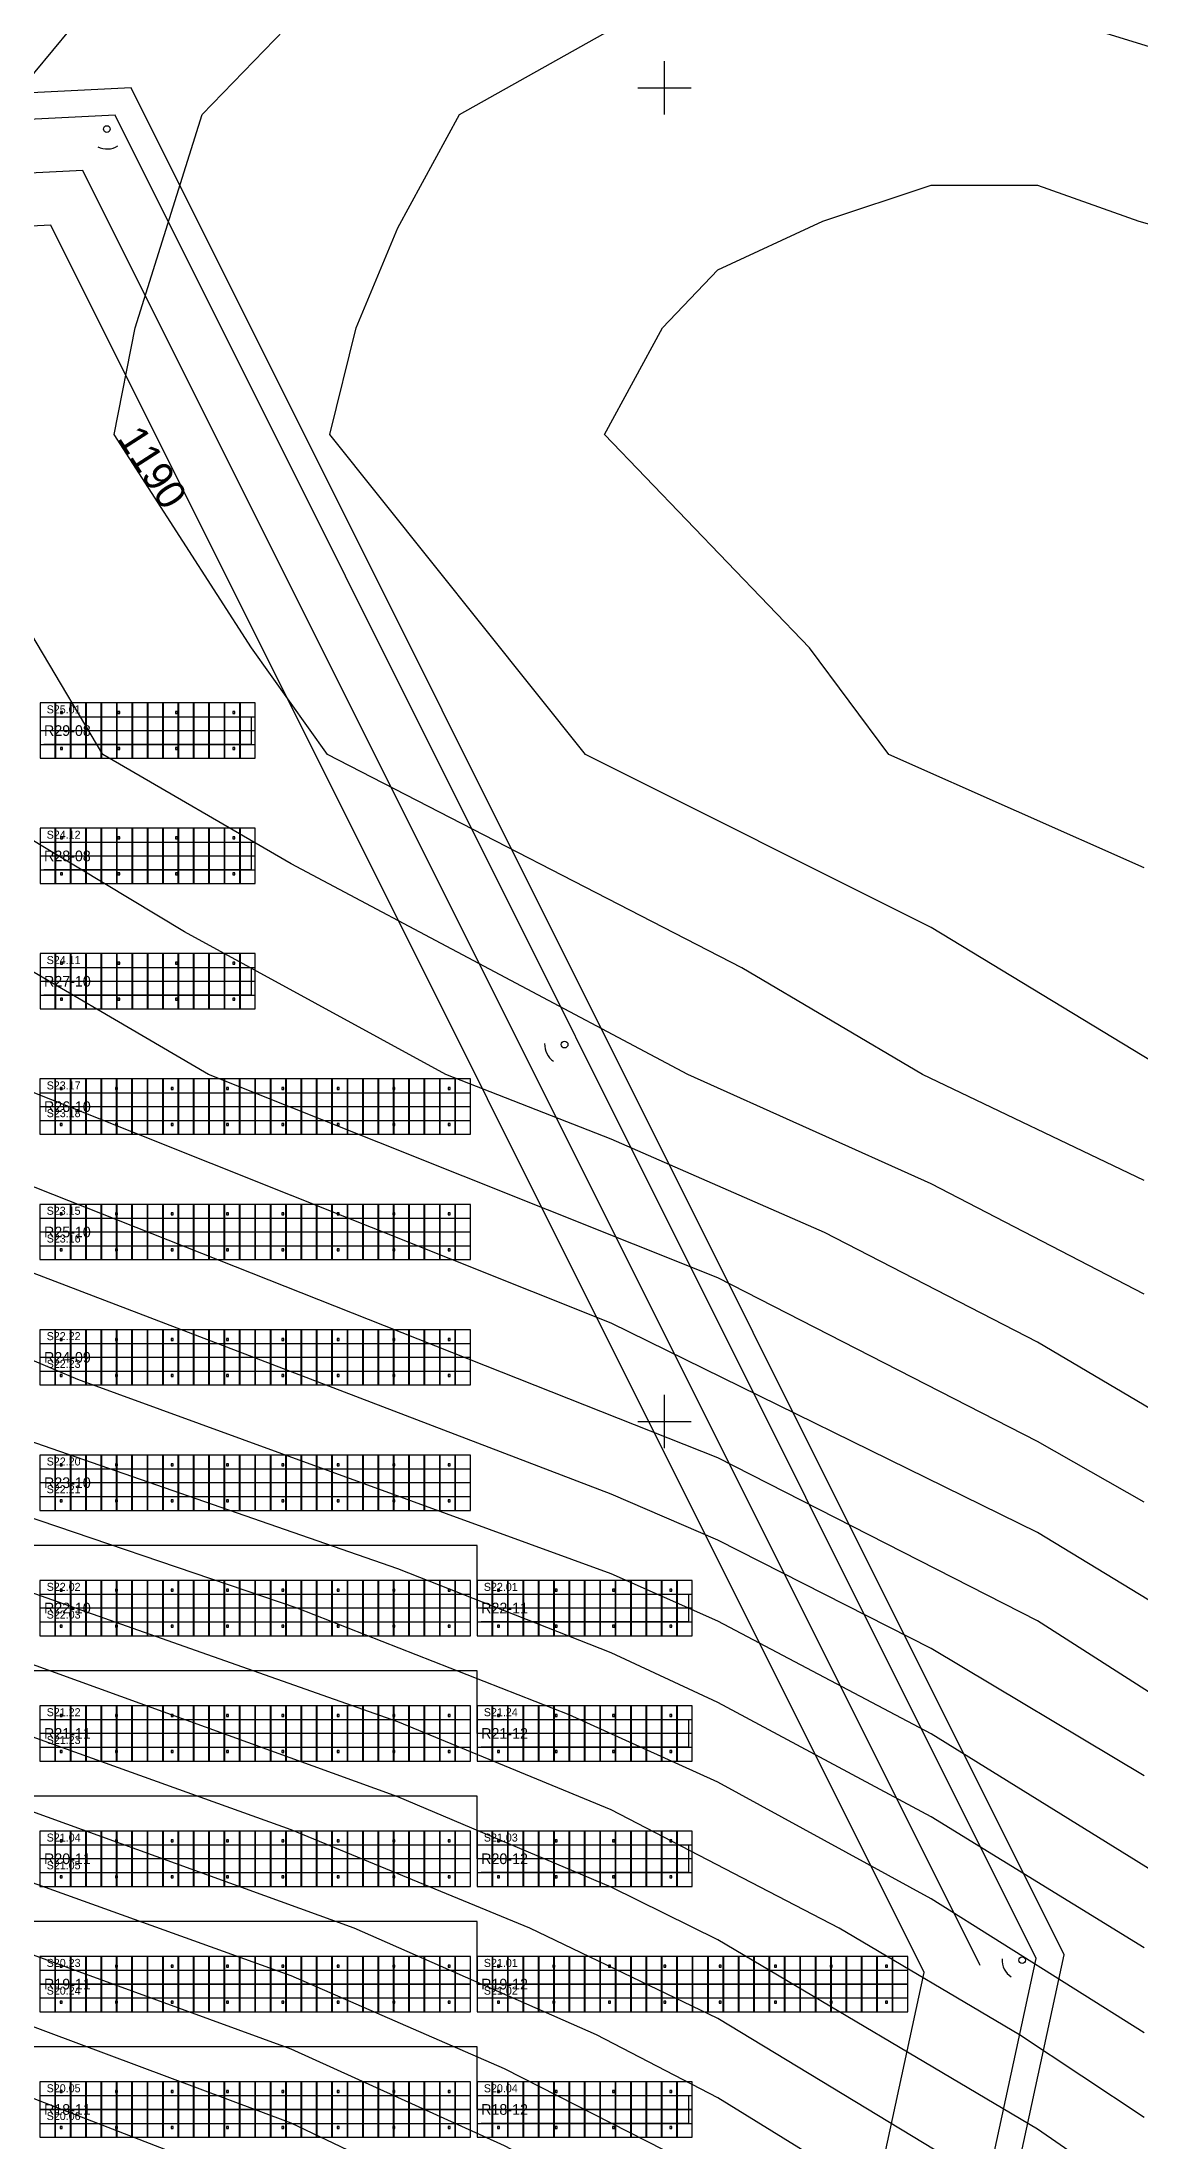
# Model space of a CAD drawing. Header units: metres. Extents: x 469740 to 470929, y 4329760 to 4330601.
# Drawn here: x 470353.3 to 470435.7, y 4330146 to 4330303.4 of the extents above; entities that cross this region are included whole.
import ezdxf
from ezdxf.enums import TextEntityAlignment as Align

# ---------------------------------------------------------------- set-up
doc = ezdxf.new("R2010")
doc.units = ezdxf.units.M
for name, color, linetype in [('CADASTRE-PARCEL', 30, 'Continuous'), ('DC-CABLE-1500V', 4, 'Continuous'), ('DRAINAGE-DITCH', 150, 'Continuous'), ('FENCE-2.0M-CHAINLINK', 3, 'Continuous'), ('GRID-COORDINATES', 8, 'Continuous'), ('PV-MODULES', 5, 'Continuous'), ('PV-PILES', 8, 'Continuous'), ('PV-STRING-NUMBERS', 3, 'Continuous'), ('PV-STRINGS', 3, 'Continuous'), ('PV-TABLES', 5, 'Continuous'), ('SECURITY-CCTV', 4, 'Continuous'), ('SETBACK-LINE-10M', 1, 'Continuous'), ('TOPO-CONTOUR-MAJOR', 8, 'Continuous'), ('TOPO-CONTOUR-MINOR', 252, 'Continuous'), ('TOPO-TEXT', 8, 'Continuous')]:
    doc.layers.add(name, color=color, linetype=linetype)

# ---------------------------------------------------------------- blocks, each defined once
blk = doc.blocks.new('PV_MODULE_590W')
blk.add_line((-0.567, 0), (0.567, 0))
blk.add_lwpolyline([(-0.567, -1.0325), (0.567, -1.0325), (0.567, 1.0325), (-0.567, 1.0325)], close=True)
blk = doc.blocks.new('PILE_C150')
blk.add_lwpolyline([(-0.075, -0.075), (0.075, -0.075), (0.075, 0.075), (-0.075, 0.075)], close=True)
blk = doc.blocks.new('PV_TABLE_2P14')
blk.add_lwpolyline([(-8.068, -2.0735), (8.068, -2.0735), (8.068, 2.0735), (-8.068, 2.0735)], close=True)
at = {"layer": 'PV-MODULES'}
for p in [(-7.501, 1.041), (-6.347, 1.041), (-5.193, 1.041), (-4.039, 1.041), (-2.885, 1.041), (-1.731, 1.041), (-0.577, 1.041), (0.577, 1.041), (1.731, 1.041), (2.885, 1.041), (4.039, 1.041), (5.193, 1.041), (6.347, 1.041), (7.501, 1.041), (-7.501, -1.041), (-6.347, -1.041), (-5.193, -1.041), (-4.039, -1.041), (-2.885, -1.041), (-1.731, -1.041), (-0.577, -1.041), (0.577, -1.041), (1.731, -1.041), (2.885, -1.041), (4.039, -1.041), (5.193, -1.041), (6.347, -1.041), (7.501, -1.041)]:
    blk.add_blockref('PV_MODULE_590W', p, dxfattribs=at)
at = {"layer": 'PV-PILES'}
for p in [(-6.468, 1.35), (-2.156, 1.35), (2.156, 1.35), (6.468, 1.35), (-6.468, -1.35), (-2.156, -1.35), (2.156, -1.35), (6.468, -1.35)]:
    blk.add_blockref('PILE_C150', p, dxfattribs=at)
blk = doc.blocks.new('PV_TABLE_2P28')
blk.add_lwpolyline([(-16.146, -2.0735), (16.146, -2.0735), (16.146, 2.0735), (-16.146, 2.0735)], close=True)
at = {"layer": 'PV-MODULES'}
for p in [(-15.579, 1.041), (-14.425, 1.041), (-13.271, 1.041), (-12.117, 1.041), (-10.963, 1.041), (-9.809, 1.041), (-8.655, 1.041), (-7.501, 1.041), (-6.347, 1.041), (-5.193, 1.041), (-4.039, 1.041), (-2.885, 1.041), (-1.731, 1.041), (-0.577, 1.041), (0.577, 1.041), (1.731, 1.041), (2.885, 1.041), (4.039, 1.041), (5.193, 1.041), (6.347, 1.041), (7.501, 1.041), (8.655, 1.041), (9.809, 1.041), (10.963, 1.041), (12.117, 1.041), (13.271, 1.041), (14.425, 1.041), (15.579, 1.041), (-15.579, -1.041), (-14.425, -1.041), (-13.271, -1.041), (-12.117, -1.041), (-10.963, -1.041), (-9.809, -1.041), (-8.655, -1.041), (-7.501, -1.041), (-6.347, -1.041), (-5.193, -1.041), (-4.039, -1.041), (-2.885, -1.041), (-1.731, -1.041), (-0.577, -1.041), (0.577, -1.041), (1.731, -1.041), (2.885, -1.041), (4.039, -1.041), (5.193, -1.041), (6.347, -1.041), (7.501, -1.041), (8.655, -1.041), (9.809, -1.041), (10.963, -1.041), (12.117, -1.041), (13.271, -1.041), (14.425, -1.041), (15.579, -1.041)]:
    blk.add_blockref('PV_MODULE_590W', p, dxfattribs=at)
at = {"layer": 'PV-PILES'}
for p in [(-14.546, 1.35), (-10.39, 1.35), (-6.234, 1.35), (-2.078, 1.35), (2.078, 1.35), (6.234, 1.35), (10.39, 1.35), (14.546, 1.35), (-14.546, -1.35), (-10.39, -1.35), (-6.234, -1.35), (-2.078, -1.35), (2.078, -1.35), (6.234, -1.35), (10.39, -1.35), (14.546, -1.35)]:
    blk.add_blockref('PILE_C150', p, dxfattribs=at)
blk = doc.blocks.new('CCTV_POLE_6M')
blk.add_circle((0, 0), 0.25)
blk.add_arc((0, 0), 1.5, 330, 30)

msp = doc.modelspace()

# ---------------------------------------------------------------- linework, layer by layer
at = {"layer": 'CADASTRE-PARCEL'}
msp.add_lwpolyline([(470000, 4330000), (470390, 4329975), (470430, 4330160), (470360, 4330300), (470060, 4330285), (469980, 4330140)], close=True, dxfattribs=at)
at = {"layer": 'DC-CABLE-1500V'}
for points in [[(470385.96, 4330186), (470385.96, 4330190.7), (470219.6, 4330190.7), (470219.6, 4330198.18), (470288.78, 4330198.18)], [(470385.96, 4330176.6), (470385.96, 4330181.3), (470219.6, 4330181.3), (470219.6, 4330169.98), (470321.58, 4330169.98)], [(470385.96, 4330167.2), (470385.96, 4330171.9), (470219.6, 4330171.9), (470219.6, 4330169.98), (470321.58, 4330169.98)], [(470385.96, 4330157.8), (470385.96, 4330162.5), (470219.6, 4330162.5), (470219.6, 4330169.98), (470321.58, 4330169.98)], [(470385.96, 4330148.4), (470385.96, 4330153.1), (470219.6, 4330153.1), (470219.6, 4330151.18), (470321.58, 4330151.18)]]:
    msp.add_lwpolyline(points, dxfattribs=at)
at = {"layer": 'DRAINAGE-DITCH'}
msp.add_lwpolyline([(470423.69, 4330159.2), (470356.39, 4330293.81), (470063.64, 4330279.17), (469986.22, 4330138.86)], dxfattribs=at)
at = {"layer": 'FENCE-2.0M-CHAINLINK'}
msp.add_lwpolyline([(470217.99, 4329988.03), (470388.41, 4329977.11), (470427.9, 4330159.73), (470358.8, 4330297.94), (470061.21, 4330283.06), (469982.07, 4330139.62), (470001.75, 4330001.89), (470212.01, 4329988.41)], dxfattribs=at)
at = {"layer": 'GRID-COORDINATES'}
for p, q in [((470400, 4330298), (470400, 4330302)), ((470398, 4330300), (470402, 4330300)), ((470400, 4330198), (470400, 4330202)), ((470398, 4330200), (470402, 4330200))]:
    msp.add_line(p, q, dxfattribs=at)
at = {"layer": 'PV-STRINGS'}
for points in [[(470353.47, 4330252.84), (470369, 4330252.84), (470369, 4330250.76), (470353.47, 4330250.76)], [(470353.47, 4330243.44), (470369, 4330243.44), (470369, 4330241.36), (470353.47, 4330241.36)], [(470353.47, 4330234.04), (470369, 4330234.04), (470369, 4330231.96), (470353.47, 4330231.96)], [(470353.47, 4330224.64), (470385.16, 4330224.64)], [(470353.47, 4330222.56), (470385.16, 4330222.56)], [(470353.47, 4330215.24), (470385.16, 4330215.24)], [(470353.47, 4330213.16), (470385.16, 4330213.16)], [(470353.47, 4330205.84), (470385.16, 4330205.84)], [(470353.47, 4330203.76), (470385.16, 4330203.76)], [(470353.47, 4330196.44), (470385.16, 4330196.44)], [(470353.47, 4330194.36), (470385.16, 4330194.36)], [(470353.47, 4330187.04), (470385.16, 4330187.04)], [(470386.26, 4330187.04), (470401.8, 4330187.04), (470401.8, 4330184.96), (470386.26, 4330184.96)], [(470353.47, 4330184.96), (470385.16, 4330184.96)], [(470353.47, 4330177.64), (470385.16, 4330177.64)], [(470386.26, 4330177.64), (470401.8, 4330177.64), (470401.8, 4330175.56), (470386.26, 4330175.56)], [(470353.47, 4330175.56), (470385.16, 4330175.56)], [(470353.47, 4330168.24), (470385.16, 4330168.24)], [(470386.26, 4330168.24), (470401.8, 4330168.24), (470401.8, 4330166.16), (470386.26, 4330166.16)], [(470353.47, 4330166.16), (470385.16, 4330166.16)], [(470353.47, 4330158.84), (470385.16, 4330158.84)], [(470386.26, 4330158.84), (470417.95, 4330158.84)], [(470353.47, 4330156.76), (470385.16, 4330156.76)], [(470386.26, 4330156.76), (470417.95, 4330156.76)], [(470353.47, 4330149.44), (470385.16, 4330149.44)], [(470386.26, 4330149.44), (470401.8, 4330149.44), (470401.8, 4330147.36), (470386.26, 4330147.36)], [(470353.47, 4330147.36), (470385.16, 4330147.36)]]:
    msp.add_lwpolyline(points, dxfattribs=at)
at = {"layer": 'SETBACK-LINE-10M'}
msp.add_lwpolyline([(470008.75, 4330009.46), (470382.05, 4329985.53), (470419.48, 4330158.67), (470353.98, 4330289.69), (470066.06, 4330275.29), (469990.37, 4330138.1)], close=True, dxfattribs=at)
at = {"layer": 'TOPO-CONTOUR-MAJOR'}
for points in [[(470460, 4330164.58), (470428, 4330185.03), (470404, 4330197.27), (470351.62, 4330218), (470334.62, 4330226), (470324, 4330234.08), (470308.19, 4330250), (470301.16, 4330274), (470302.29, 4330282), (470305.54, 4330298), (470309.34, 4330306), (470319.06, 4330322), (470326.42, 4330330), (470336.89, 4330338), (470348, 4330345.52), (470356, 4330348.9), (470372, 4330354.21), (470380, 4330355.26), (470396, 4330355.93), (470404, 4330355.23), (470420, 4330351.82), (470428, 4330349.53), (470452, 4330339.75)], [(470476, 4330087.05), (470428, 4330121.96), (470404, 4330137.28), (470388, 4330145.68), (470372, 4330152.93), (470324, 4330170.41), (470300, 4330180.2), (470276, 4330192.03), (470259.35, 4330202), (470244, 4330215.33), (470233.53, 4330226), (470220.59, 4330250), (470217.21, 4330274), (470221.77, 4330298), (470231.46, 4330322)], [(470436, 4330218.06), (470419.36, 4330226), (470405.82, 4330234), (470374.74, 4330250), (470369.03, 4330258), (470358.74, 4330274), (470360.32, 4330282), (470365.33, 4330298), (470373.09, 4330306), (470380, 4330310.14), (470396, 4330316.43), (470404, 4330317.43), (470420, 4330316.17), (470428, 4330314.68), (470452, 4330306.72)], [(470436, 4330147.8), (470426.65, 4330154), (470413.12, 4330162), (470396, 4330170.87), (470380, 4330177.47), (470348, 4330188.75), (470324, 4330197.81), (470314.93, 4330202), (470308, 4330205.86), (470300, 4330210.47), (470292, 4330215.97), (470278.92, 4330226), (470273.21, 4330234), (470263.23, 4330250), (470259.65, 4330274), (470263.17, 4330298), (470265.7, 4330306)]]:
    msp.add_lwpolyline(points, dxfattribs=at)
at = {"layer": 'TOPO-CONTOUR-MINOR'}
for points in [[(470444, 4330181.94), (470428, 4330191.67), (470396, 4330207.37), (470348, 4330226.51), (470327.2, 4330242), (470318.62, 4330250), (470311.07, 4330274), (470312.21, 4330282), (470315.52, 4330298), (470319.52, 4330306), (470324, 4330313.2), (470330.75, 4330322), (470339.67, 4330330), (470348, 4330335.95), (470351.84, 4330338), (470364, 4330343.63), (470372, 4330346.77), (470380, 4330348.18), (470396, 4330349.35), (470404, 4330348.77), (470420, 4330345.57), (470428, 4330343.32), (470452, 4330333.95)], [(470436, 4330193.93), (470428, 4330198.5), (470404, 4330210.76), (470365.81, 4330226), (470348, 4330236.42), (470330.14, 4330250), (470324, 4330264.73), (470320.98, 4330274), (470322.12, 4330282), (470325.77, 4330298), (470330.7, 4330306), (470343.56, 4330322), (470348, 4330325.82), (470354.31, 4330330), (470372, 4330338.35), (470380, 4330340.28), (470396, 4330342.17), (470404, 4330341.8), (470420, 4330338.89), (470428, 4330336.89), (470452, 4330327.98)], [(470444, 4330196.5), (470428, 4330205.94), (470412, 4330214.15), (470396, 4330221.17), (470383.61, 4330226), (470364, 4330236.72), (470348, 4330246.32), (470343.15, 4330250), (470332.29, 4330274), (470333.65, 4330282), (470337.69, 4330298), (470342.93, 4330306), (470348, 4330312.19), (470358.55, 4330322), (470372, 4330329.8), (470380, 4330332.09), (470396, 4330334.61), (470404, 4330334.54), (470420, 4330332.21), (470428, 4330330.46), (470452, 4330321.59)], [(470436, 4330209.55), (470420, 4330217.81), (470401.76, 4330226), (470372, 4330241.81), (470357.89, 4330250), (470348, 4330266.6), (470344.56, 4330274), (470345.85, 4330282), (470350.13, 4330298), (470356.79, 4330306), (470372, 4330319.05), (470377.55, 4330322), (470396, 4330326.6), (470404, 4330326.88), (470420, 4330324.95), (470428, 4330323.32), (470452, 4330314.16)], [(470213.56, 4330322), (470201.76, 4330298), (470196.18, 4330274), (470200.18, 4330250), (470214.09, 4330226), (470236, 4330204.95), (470239.26, 4330202), (470244, 4330198.81), (470260, 4330189.11), (470281.02, 4330178), (470300, 4330169.62), (470372, 4330141.75), (470388, 4330134.02), (470404, 4330125.18), (470428, 4330109.25), (470476, 4330073.69)], [(470476, 4330080.4), (470428, 4330115.61), (470404, 4330131.27), (470391.68, 4330138), (470372, 4330147.37), (470324, 4330165.29), (470292.83, 4330178), (470268, 4330190.58), (470249.27, 4330202), (470236, 4330214), (470224.24, 4330226), (470210.68, 4330250), (470207.19, 4330274), (470211.94, 4330298), (470222.85, 4330322)], [(470476, 4330093.7), (470428, 4330128.24), (470404, 4330143.29), (470388, 4330151.44), (470372, 4330158.42), (470324, 4330175.67), (470300, 4330185.81), (470283.48, 4330194), (470269.48, 4330202), (470252, 4330216.59), (470242.48, 4330226), (470229.73, 4330250), (470226.72, 4330274), (470230.72, 4330298), (470239.63, 4330322)], [(470476, 4330100.31), (470428, 4330134.47), (470404, 4330149.28), (470394.92, 4330154), (470376.74, 4330162), (470324, 4330181.07), (470308, 4330187.94), (470294.8, 4330194), (470280.01, 4330202), (470276, 4330204.79), (470260, 4330217.84), (470251.46, 4330226), (470238.17, 4330250), (470235.17, 4330274), (470239.02, 4330298), (470247.77, 4330322)], [(470476, 4330106.88), (470428, 4330140.69), (470404, 4330155.22), (470389.9, 4330162), (470372, 4330169.38), (470324, 4330186.6), (470300, 4330197.21), (470291.06, 4330202), (470284, 4330206.78), (470269.19, 4330218), (470260.49, 4330226), (470255.61, 4330234), (470246.59, 4330250), (470243.49, 4330274), (470247.27, 4330298), (470255.79, 4330322)], [(470500, 4330097.15), (470428, 4330146.92), (470404, 4330161.12), (470396, 4330165.07), (470380, 4330171.84), (470324, 4330192.12), (470302.39, 4330202), (470290.06, 4330210), (470278.89, 4330218), (470269.55, 4330226), (470260, 4330241.2), (470254.95, 4330250), (470251.72, 4330274), (470255.32, 4330298), (470263.73, 4330322)], [(470438.19, 4330226), (470420, 4330237.04), (470394.08, 4330250), (470374.91, 4330274), (470376.89, 4330282), (470380, 4330289.49), (470384.64, 4330298), (470396, 4330304.38), (470404, 4330306.39), (470420, 4330306.58), (470428, 4330305.67), (470452.95, 4330298)], [(470436, 4330154.14), (470420, 4330164.2), (470404, 4330172.95), (470392.87, 4330178), (470372.45, 4330186), (470348, 4330194.28), (470328.03, 4330202), (470316, 4330208.27), (470300, 4330217.58), (470288.82, 4330226), (470276.7, 4330242), (470271.54, 4330250), (470267.58, 4330274), (470271.06, 4330298), (470273.64, 4330306)], [(470436, 4330160.53), (470420, 4330170.34), (470404, 4330178.93), (470396, 4330182.63), (470380, 4330188.93), (470348, 4330200.03), (470332, 4330206.86), (470324, 4330210.6), (470316, 4330215.13), (470300, 4330225.03), (470298.71, 4330226), (470292, 4330234.14), (470280.17, 4330250), (470275.57, 4330274), (470279.2, 4330298), (470282.06, 4330306)], [(470443.54, 4330162), (470420, 4330176.58), (470404, 4330185.01), (470396, 4330188.57), (470356, 4330203.15), (470340, 4330209.89), (470324, 4330217.34), (470309.94, 4330226), (470300, 4330236.01), (470289.12, 4330250), (470284.02, 4330274), (470287.71, 4330298), (470290.67, 4330306)], [(470436, 4330173.41), (470420, 4330182.96), (470404, 4330191.08), (470396, 4330194.53), (470348, 4330212.88), (470332, 4330220.31), (470321.36, 4330226), (470308, 4330239.05), (470298.07, 4330250), (470292.51, 4330274), (470296.21, 4330298), (470299.29, 4330306)], [(470436, 4330241.5), (470416.84, 4330250), (470410.88, 4330258), (470395.52, 4330274), (470399.86, 4330282), (470404, 4330286.35), (470411.89, 4330290), (470420, 4330292.7), (470428, 4330292.7), (470435.6, 4330290), (470452, 4330285.32)]]:
    msp.add_lwpolyline(points, dxfattribs=at)

# ---------------------------------------------------------------- block references
at = {"layer": 'PV-TABLES'}
ref = msp.add_blockref('PV_TABLE_2P14', (470361.24, 4330251.8), dxfattribs=at)
ref.add_attrib('ID', 'R29-08', (470353.47, 4330251.4), dxfattribs={"height": 0.8})
ref = msp.add_blockref('PV_TABLE_2P14', (470361.24, 4330242.4), dxfattribs=at)
ref.add_attrib('ID', 'R28-08', (470353.47, 4330242), dxfattribs={"height": 0.8})
ref = msp.add_blockref('PV_TABLE_2P14', (470361.24, 4330233), dxfattribs=at)
ref.add_attrib('ID', 'R27-10', (470353.47, 4330232.6), dxfattribs={"height": 0.8})
ref = msp.add_blockref('PV_TABLE_2P28', (470369.31, 4330223.6), dxfattribs=at)
ref.add_attrib('ID', 'R26-10', (470353.47, 4330223.2), dxfattribs={"height": 0.8})
ref = msp.add_blockref('PV_TABLE_2P28', (470369.31, 4330214.2), dxfattribs=at)
ref.add_attrib('ID', 'R25-10', (470353.47, 4330213.8), dxfattribs={"height": 0.8})
ref = msp.add_blockref('PV_TABLE_2P28', (470369.31, 4330204.8), dxfattribs=at)
ref.add_attrib('ID', 'R24-09', (470353.47, 4330204.4), dxfattribs={"height": 0.8})
ref = msp.add_blockref('PV_TABLE_2P28', (470369.31, 4330195.4), dxfattribs=at)
ref.add_attrib('ID', 'R23-10', (470353.47, 4330195), dxfattribs={"height": 0.8})
ref = msp.add_blockref('PV_TABLE_2P28', (470369.31, 4330186), dxfattribs=at)
ref.add_attrib('ID', 'R22-10', (470353.47, 4330185.6), dxfattribs={"height": 0.8})
ref = msp.add_blockref('PV_TABLE_2P14', (470394.03, 4330186), dxfattribs=at)
ref.add_attrib('ID', 'R22-11', (470386.26, 4330185.6), dxfattribs={"height": 0.8})
ref = msp.add_blockref('PV_TABLE_2P28', (470369.31, 4330176.6), dxfattribs=at)
ref.add_attrib('ID', 'R21-11', (470353.47, 4330176.2), dxfattribs={"height": 0.8})
ref = msp.add_blockref('PV_TABLE_2P14', (470394.03, 4330176.6), dxfattribs=at)
ref.add_attrib('ID', 'R21-12', (470386.26, 4330176.2), dxfattribs={"height": 0.8})
ref = msp.add_blockref('PV_TABLE_2P28', (470369.31, 4330167.2), dxfattribs=at)
ref.add_attrib('ID', 'R20-11', (470353.47, 4330166.8), dxfattribs={"height": 0.8})
ref = msp.add_blockref('PV_TABLE_2P14', (470394.03, 4330167.2), dxfattribs=at)
ref.add_attrib('ID', 'R20-12', (470386.26, 4330166.8), dxfattribs={"height": 0.8})
ref = msp.add_blockref('PV_TABLE_2P28', (470369.31, 4330157.8), dxfattribs=at)
ref.add_attrib('ID', 'R19-11', (470353.47, 4330157.4), dxfattribs={"height": 0.8})
ref = msp.add_blockref('PV_TABLE_2P28', (470402.11, 4330157.8), dxfattribs=at)
ref.add_attrib('ID', 'R19-12', (470386.26, 4330157.4), dxfattribs={"height": 0.8})
ref = msp.add_blockref('PV_TABLE_2P28', (470369.31, 4330148.4), dxfattribs=at)
ref.add_attrib('ID', 'R18-11', (470353.47, 4330148), dxfattribs={"height": 0.8})
ref = msp.add_blockref('PV_TABLE_2P14', (470394.03, 4330148.4), dxfattribs=at)
ref.add_attrib('ID', 'R18-12', (470386.26, 4330148), dxfattribs={"height": 0.8})
at = {"layer": 'SECURITY-CCTV'}
for p, rotation in [((470358.19, 4330296.91), 272.8624052261117), ((470392.52, 4330228.25), 206.56505117707798), ((470426.84, 4330159.6), 206.56505117707798)]:
    msp.add_blockref('CCTV_POLE_6M', p, dxfattribs=dict(at, rotation=rotation))

# ---------------------------------------------------------------- texts
at = {"layer": 'PV-STRING-NUMBERS'}
for s, p in [('S25.01', (470353.67, 4330253.09)), ('S24.12', (470353.67, 4330243.69)), ('S24.11', (470353.67, 4330234.29)), ('S23.17', (470353.67, 4330224.89)), ('S23.18', (470353.67, 4330222.81)), ('S23.15', (470353.67, 4330215.49)), ('S23.16', (470353.67, 4330213.41)), ('S22.22', (470353.67, 4330206.09)), ('S22.23', (470353.67, 4330204.01)), ('S22.20', (470353.67, 4330196.69)), ('S22.21', (470353.67, 4330194.61)), ('S22.02', (470353.67, 4330187.29)), ('S22.01', (470386.46, 4330187.29)), ('S22.03', (470353.67, 4330185.21)), ('S21.22', (470353.67, 4330177.89)), ('S21.24', (470386.46, 4330177.89)), ('S21.23', (470353.67, 4330175.81)), ('S21.04', (470353.67, 4330168.49)), ('S21.03', (470386.46, 4330168.49)), ('S21.05', (470353.67, 4330166.41)), ('S20.23', (470353.67, 4330159.09)), ('S21.01', (470386.46, 4330159.09)), ('S20.24', (470353.67, 4330157.01)), ('S21.02', (470386.46, 4330157.01)), ('S20.05', (470353.67, 4330149.69)), ('S20.04', (470386.46, 4330149.69)), ('S20.06', (470353.67, 4330147.61))]:
    msp.add_text(s, height=0.6, dxfattribs=at).set_placement(p)
at = {"layer": 'TOPO-TEXT'}
msp.add_text('1190', height=2.2, rotation=302.7477, dxfattribs=at).set_placement((470360.69, 4330270.96), align=Align.CENTER)

doc.saveas('drawing.dxf')
